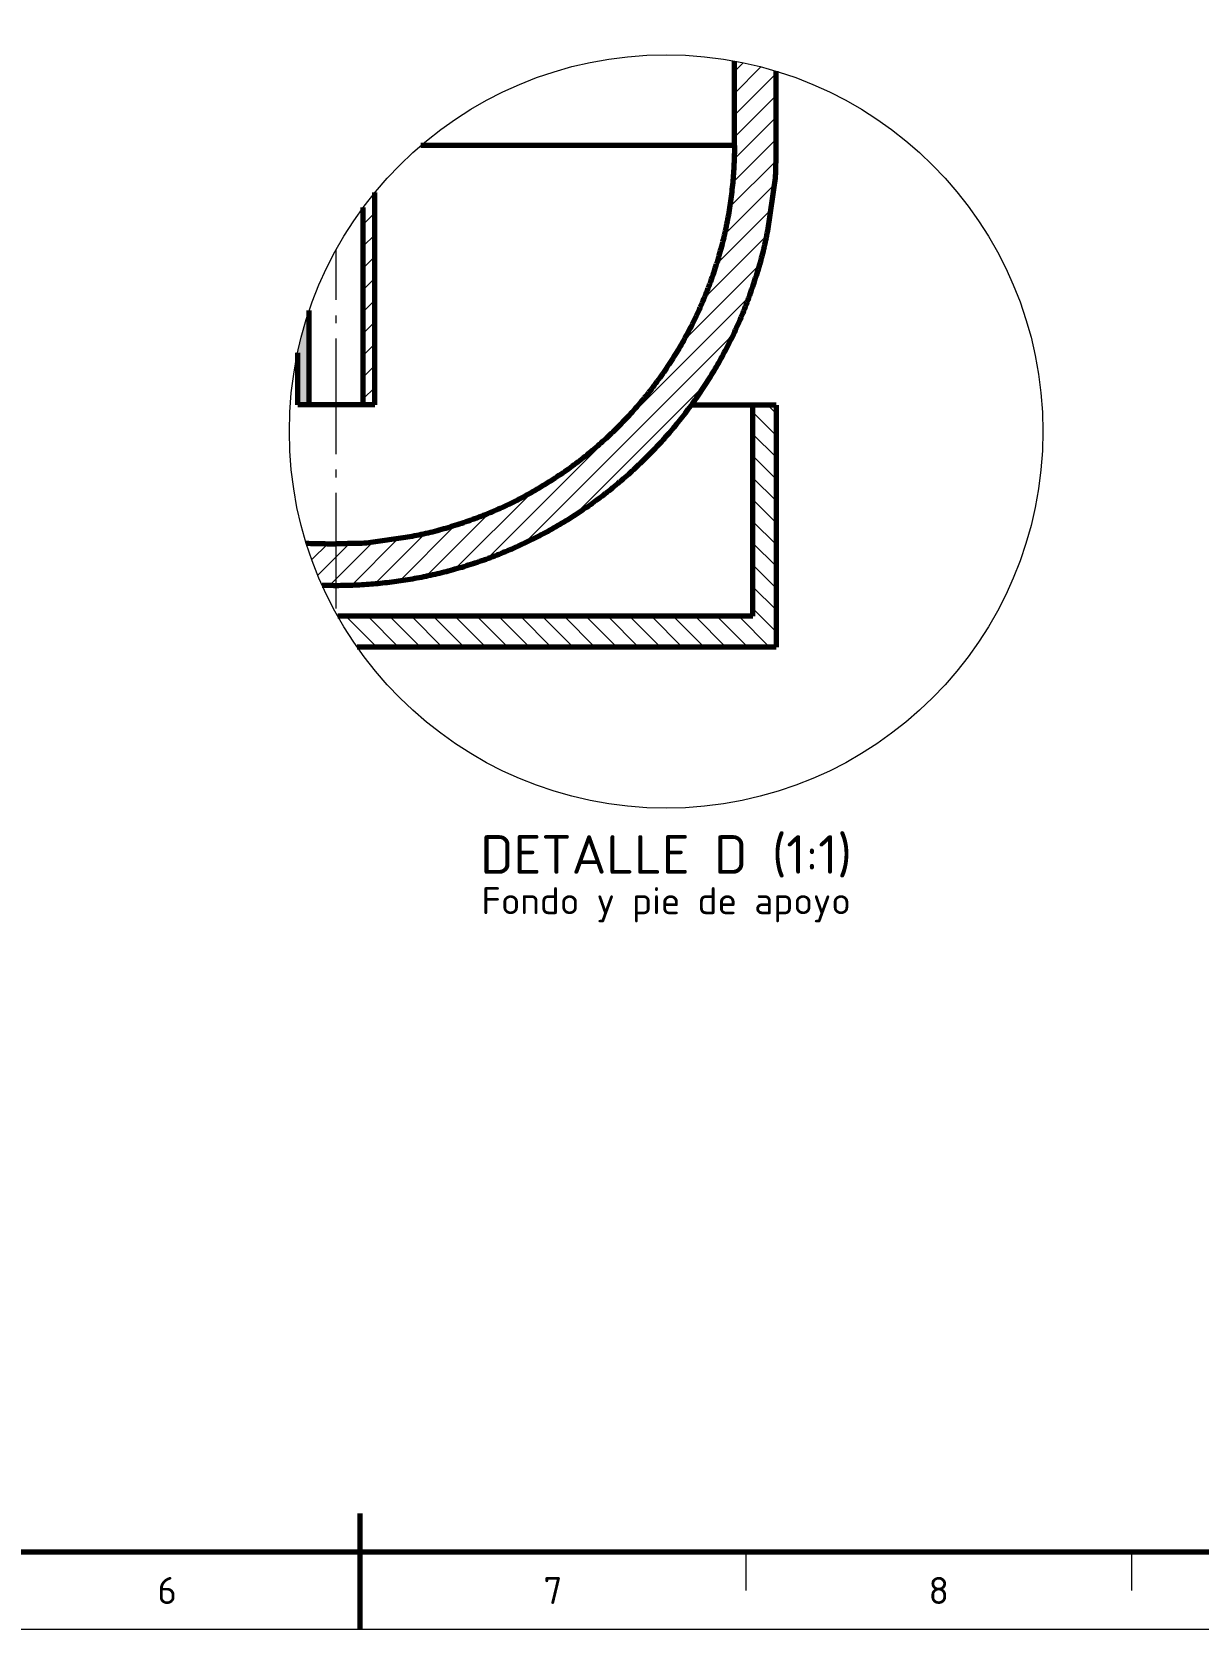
# Model space of a CAD drawing. Header units: millimetres. Extents: x 0 to 2382, y 0 to 420.
# Drawn here: x 908.5 to 1059.6, y 0 to 207 of the extents above; entities that cross this region are included whole.
import ezdxf
from ezdxf.enums import TextEntityAlignment as Align

# ---------------------------------------------------------------- set-up
doc = ezdxf.new("R2010")
doc.units = ezdxf.units.MM
doc.linetypes.add('IRAM-F-TRAZO-PUNTO', pattern=[20, 15, -2, 1, -2])
for name, color, linetype, lineweight in [('01-VISIBLE', 7, 'CONTINUOUS', 70), ('03-EJE', 1, 'IRAM-F-TRAZO-PUNTO', 18), ('05-RAYADO', 8, 'CONTINUOUS', 18), ('06-TEXTO', 7, 'CONTINUOUS', 25), ('07-RECUADRO', 7, 'CONTINUOUS', 70), ('08-FINA', 5, 'CONTINUOUS', 18)]:
    doc.layers.add(name, color=color, linetype=linetype, lineweight=lineweight)
doc.styles.add('ISO3098', font='isocpeur.ttf')

msp = doc.modelspace()

# ---------------------------------------------------------------- hatches: boundary and pattern name
at = {"layer": '05-RAYADO'}
h = msp.add_hatch(dxfattribs=at)
h.set_pattern_fill('ANSI31', scale=0.629921)
h.paths.add_polyline_path([(1004.917, 192.3), (1004.917, 192.076), (1004.916, 191.852), (1004.916, 191.628), (1004.915, 191.405), (1004.914, 191.181), (1004.913, 190.957), (1004.912, 190.733), (1004.91, 190.509), (1004.908, 190.285), (1004.905, 190.062), (1004.902, 189.838), (1004.898, 189.614), (1004.893, 189.39), (1004.888, 189.166), (1004.881, 188.943), (1004.873, 188.719), (1004.862, 188.495), (1004.849, 188.272), (1004.833, 188.048), (1004.812, 187.826), (1004.786, 187.603), (1004.753, 187.382), (1004.717, 187.161), (1004.679, 186.94), (1004.643, 186.719), (1004.609, 186.498), (1004.576, 186.277), (1004.545, 186.055), (1004.514, 185.833), (1004.483, 185.612), (1004.453, 185.39), (1004.423, 185.168), (1004.392, 184.946), (1004.362, 184.724), (1004.332, 184.503), (1004.301, 184.281), (1004.27, 184.059), (1004.239, 183.838), (1004.207, 183.616), (1004.176, 183.394), (1004.143, 183.173), (1004.11, 182.951), (1004.077, 182.73), (1004.043, 182.509), (1004.008, 182.288), (1003.973, 182.067), (1003.936, 181.846), (1003.899, 181.625), (1003.861, 181.404), (1003.822, 181.184), (1003.782, 180.964), (1003.74, 180.744), (1003.698, 180.524), (1003.654, 180.305), (1003.609, 180.085), (1003.562, 179.866), (1003.515, 179.648), (1003.466, 179.429), (1003.416, 179.211), (1003.365, 178.993), (1003.312, 178.775), (1003.258, 178.558), (1003.204, 178.341), (1003.147, 178.124), (1003.09, 177.908), (1003.032, 177.692), (1002.973, 177.476), (1002.912, 177.26), (1002.851, 177.045), (1002.788, 176.83), (1002.725, 176.615), (1002.661, 176.401), (1002.596, 176.187), (1002.53, 175.973), (1002.464, 175.759), (1002.397, 175.545), (1002.329, 175.332), (1002.261, 175.119), (1002.192, 174.906), (1002.122, 174.693), (1002.052, 174.481), (1001.981, 174.268), (1001.91, 174.056), (1001.837, 173.844), (1001.764, 173.633), (1001.691, 173.421), (1001.616, 173.21), (1001.541, 172.999), (1001.465, 172.789), (1001.389, 172.578), (1001.311, 172.368), (1001.233, 172.158), (1001.154, 171.949), (1001.075, 171.74), (1000.994, 171.531), (1000.913, 171.322), (1000.831, 171.114), (1000.748, 170.906), (1000.664, 170.698), (1000.58, 170.491), (1000.494, 170.284), (1000.408, 170.078), (1000.32, 169.872), (1000.232, 169.666), (1000.143, 169.461), (1000.053, 169.256), (999.963, 169.051), (999.871, 168.847), (999.779, 168.643), (999.685, 168.439), (999.591, 168.236), (999.496, 168.033), (999.4, 167.831), (999.304, 167.629), (999.206, 167.428), (999.108, 167.226), (999.009, 167.026), (998.909, 166.825), (998.809, 166.625), (998.707, 166.426), (998.605, 166.227), (998.502, 166.028), (998.398, 165.83), (998.294, 165.632), (998.188, 165.434), (998.082, 165.237), (997.975, 165.04), (997.868, 164.844), (997.759, 164.648), (997.65, 164.453), (997.541, 164.258), (997.43, 164.063), (997.319, 163.869), (997.207, 163.675), (997.094, 163.482), (996.98, 163.289), (996.866, 163.096), (996.751, 162.904), (996.635, 162.713), (996.519, 162.521), (996.401, 162.331), (996.283, 162.141), (996.165, 161.951), (996.045, 161.761), (995.925, 161.573), (995.804, 161.384), (995.682, 161.196), (995.56, 161.009), (995.437, 160.822), (995.313, 160.636), (995.188, 160.45), (995.063, 160.264), (994.936, 160.079), (994.809, 159.895), (994.682, 159.711), (994.554, 159.528), (994.425, 159.345), (994.295, 159.162), (994.164, 158.98), (994.033, 158.799), (993.901, 158.618), (993.768, 158.438), (993.635, 158.258), (993.501, 158.079), (993.366, 157.9), (993.231, 157.722), (993.095, 157.544), (992.958, 157.367), (992.82, 157.19), (992.682, 157.014), (992.543, 156.839), (992.403, 156.664), (992.263, 156.489), (992.122, 156.316), (991.98, 156.142), (991.838, 155.97), (991.695, 155.797), (991.551, 155.626), (991.407, 155.455), (991.262, 155.284), (991.116, 155.114), (990.97, 154.945), (990.823, 154.776), (990.675, 154.608), (990.527, 154.44), (990.378, 154.273), (990.228, 154.107), (990.078, 153.941), (989.927, 153.776), (989.775, 153.611), (989.623, 153.447), (989.47, 153.283), (989.316, 153.12), (989.162, 152.958), (989.007, 152.796), (988.852, 152.635), (988.696, 152.475), (988.539, 152.315), (988.382, 152.156), (988.224, 151.997), (988.065, 151.839), (987.906, 151.682), (987.746, 151.525), (987.586, 151.369), (987.425, 151.213), (987.263, 151.059), (987.101, 150.904), (986.938, 150.751), (986.775, 150.598), (986.61, 150.446), (986.446, 150.294), (986.281, 150.143), (986.115, 149.993), (985.948, 149.843), (985.781, 149.694), (985.614, 149.546), (985.445, 149.398), (985.277, 149.251), (985.107, 149.104), (984.937, 148.959), (984.767, 148.814), (984.596, 148.669), (984.424, 148.526), (984.252, 148.382), (984.079, 148.24), (983.906, 148.098), (983.732, 147.957), (983.558, 147.817), (983.383, 147.678), (983.207, 147.539), (983.031, 147.4), (982.854, 147.263), (982.677, 147.126), (982.5, 146.99), (982.321, 146.854), (982.143, 146.72), (981.963, 146.585), (981.784, 146.452), (981.603, 146.319), (981.422, 146.188), (981.241, 146.056), (981.059, 145.926), (980.877, 145.796), (980.694, 145.667), (980.511, 145.538), (980.327, 145.411), (980.142, 145.284), (979.957, 145.158), (979.772, 145.032), (979.586, 144.908), (979.4, 144.784), (979.213, 144.66), (979.026, 144.538), (978.838, 144.416), (978.649, 144.295), (978.461, 144.175), (978.271, 144.055), (978.082, 143.936), (977.892, 143.818), (977.701, 143.701), (977.51, 143.584), (977.318, 143.468), (977.126, 143.353), (976.934, 143.239), (976.741, 143.125), (976.548, 143.012), (976.354, 142.9), (976.16, 142.789), (975.965, 142.678), (975.77, 142.569), (975.574, 142.46), (975.378, 142.351), (975.182, 142.244), (974.985, 142.137), (974.788, 142.031), (974.59, 141.926), (974.392, 141.822), (974.194, 141.718), (973.995, 141.616), (973.796, 141.513), (973.596, 141.412), (973.396, 141.312), (973.196, 141.212), (972.995, 141.113), (972.794, 141.015), (972.592, 140.918), (972.39, 140.821), (972.188, 140.726), (971.985, 140.631), (971.782, 140.537), (971.578, 140.443), (971.375, 140.351), (971.17, 140.259), (970.966, 140.168), (970.761, 140.078), (970.556, 139.989), (970.35, 139.9), (970.144, 139.812), (969.938, 139.726), (969.731, 139.639), (969.524, 139.554), (969.317, 139.47), (969.109, 139.386), (968.901, 139.303), (968.693, 139.221), (968.484, 139.14), (968.275, 139.06), (968.066, 138.98), (967.857, 138.901), (967.647, 138.824), (967.436, 138.747), (967.226, 138.67), (967.015, 138.595), (966.804, 138.52), (966.593, 138.447), (966.381, 138.374), (966.169, 138.301), (965.957, 138.23), (965.745, 138.16), (965.532, 138.09), (965.319, 138.021), (965.105, 137.953), (964.892, 137.886), (964.678, 137.82), (964.464, 137.755), (964.25, 137.69), (964.035, 137.626), (963.82, 137.564), (963.605, 137.502), (963.39, 137.44), (963.174, 137.38), (962.958, 137.32), (962.742, 137.262), (962.526, 137.204), (962.31, 137.147), (962.093, 137.091), (961.876, 137.036), (961.659, 136.981), (961.442, 136.928), (961.224, 136.875), (961.006, 136.823), (960.788, 136.772), (960.57, 136.722), (960.352, 136.673), (960.133, 136.624), (959.914, 136.577), (959.695, 136.53), (959.476, 136.484), (959.257, 136.439), (959.038, 136.395), (958.818, 136.352), (958.598, 136.31), (958.378, 136.268), (958.158, 136.228), (957.938, 136.188), (957.717, 136.149), (957.497, 136.111), (957.276, 136.074), (957.055, 136.037), (956.834, 136.002), (956.613, 135.967), (956.392, 135.934), (956.17, 135.901), (955.949, 135.869), (955.727, 135.838), (955.505, 135.808), (955.283, 135.778), (955.061, 135.75), (954.839, 135.722), (954.617, 135.695), (954.394, 135.669), (954.172, 135.644), (953.949, 135.62), (953.727, 135.597), (953.504, 135.575), (953.281, 135.553), (953.058, 135.532), (952.835, 135.513), (952.612, 135.494), (952.389, 135.476), (952.166, 135.459), (951.943, 135.442), (951.719, 135.427), (951.496, 135.412), (951.273, 135.399), (951.049, 135.386), (950.826, 135.374), (950.602, 135.363), (950.378, 135.353), (950.155, 135.344), (949.931, 135.335), (949.707, 135.328), (949.483, 135.321), (949.26, 135.316), (949.036, 135.311), (948.812, 135.307), (948.588, 135.304), (948.364, 135.302), (948.141, 135.3), (947.917, 135.3), (947.693, 135.3), (947.469, 135.302), (947.245, 135.304), (947.021, 135.307), (946.797, 135.311), (946.574, 135.316), (946.35, 135.321), (946.126, 135.328), (946.083, 135.329), (946.023, 135.461), (945.551, 136.562), (945.106, 137.675), (944.688, 138.799), (944.298, 139.932), (944.03, 140.779), (944.068, 140.776), (944.27, 140.761), (944.472, 140.749), (944.675, 140.74), (944.877, 140.732), (945.08, 140.726), (945.282, 140.721), (945.485, 140.717), (945.688, 140.713), (945.89, 140.71), (946.093, 140.708), (946.296, 140.706), (946.498, 140.704), (946.701, 140.703), (946.903, 140.702), (947.106, 140.701), (947.309, 140.701), (947.511, 140.7), (947.714, 140.7), (947.917, 140.7), (948.119, 140.7), (948.322, 140.7), (948.525, 140.701), (948.727, 140.701), (948.93, 140.702), (949.133, 140.703), (949.335, 140.704), (949.538, 140.706), (949.74, 140.708), (949.943, 140.71), (950.146, 140.713), (950.348, 140.717), (950.551, 140.721), (950.754, 140.726), (950.956, 140.732), (951.159, 140.74), (951.361, 140.749), (951.563, 140.761), (951.765, 140.776), (951.967, 140.795), (952.168, 140.819), (952.369, 140.848), (952.569, 140.881), (952.769, 140.915), (952.969, 140.948), (953.169, 140.978), (953.369, 141.008), (953.57, 141.037), (953.771, 141.065), (953.971, 141.092), (954.172, 141.12), (954.373, 141.147), (954.574, 141.175), (954.775, 141.202), (954.975, 141.23), (955.176, 141.257), (955.377, 141.285), (955.577, 141.314), (955.778, 141.342), (955.979, 141.371), (956.179, 141.4), (956.38, 141.43), (956.58, 141.46), (956.78, 141.491), (956.98, 141.522), (957.181, 141.555), (957.381, 141.587), (957.58, 141.621), (957.78, 141.655), (957.98, 141.691), (958.179, 141.727), (958.378, 141.765), (958.577, 141.803), (958.776, 141.843), (958.974, 141.884), (959.172, 141.926), (959.371, 141.969), (959.568, 142.013), (959.766, 142.059), (959.963, 142.105), (960.16, 142.153), (960.357, 142.201), (960.553, 142.251), (960.749, 142.302), (960.945, 142.353), (961.141, 142.406), (961.336, 142.46), (961.531, 142.515), (961.726, 142.57), (961.921, 142.627), (962.115, 142.684), (962.309, 142.742), (962.503, 142.801), (962.697, 142.86), (962.891, 142.92), (963.084, 142.981), (963.277, 143.042), (963.47, 143.104), (963.663, 143.167), (963.856, 143.23), (964.048, 143.293), (964.24, 143.357), (964.432, 143.422), (964.624, 143.488), (964.816, 143.554), (965.007, 143.62), (965.198, 143.688), (965.389, 143.756), (965.58, 143.824), (965.77, 143.894), (965.96, 143.964), (966.15, 144.035), (966.34, 144.106), (966.529, 144.178), (966.718, 144.251), (966.907, 144.324), (967.096, 144.399), (967.284, 144.474), (967.472, 144.55), (967.659, 144.626), (967.847, 144.704), (968.034, 144.782), (968.22, 144.861), (968.406, 144.941), (968.592, 145.021), (968.778, 145.103), (968.963, 145.185), (969.148, 145.268), (969.333, 145.351), (969.517, 145.436), (969.701, 145.521), (969.884, 145.607), (970.067, 145.694), (970.25, 145.781), (970.433, 145.869), (970.615, 145.958), (970.797, 146.048), (970.978, 146.138), (971.159, 146.229), (971.34, 146.321), (971.52, 146.414), (971.7, 146.507), (971.879, 146.601), (972.058, 146.696), (972.237, 146.791), (972.416, 146.887), (972.594, 146.984), (972.772, 147.081), (972.949, 147.179), (973.126, 147.278), (973.302, 147.377), (973.479, 147.477), (973.654, 147.578), (973.83, 147.68), (974.005, 147.782), (974.18, 147.885), (974.354, 147.988), (974.528, 148.092), (974.701, 148.197), (974.874, 148.302), (975.047, 148.409), (975.219, 148.515), (975.391, 148.623), (975.562, 148.731), (975.733, 148.84), (975.904, 148.949), (976.074, 149.06), (976.243, 149.171), (976.412, 149.282), (976.581, 149.394), (976.749, 149.507), (976.917, 149.621), (977.085, 149.735), (977.252, 149.85), (977.418, 149.965), (977.584, 150.081), (977.75, 150.198), (977.915, 150.316), (978.08, 150.434), (978.244, 150.553), (978.408, 150.672), (978.571, 150.792), (978.734, 150.913), (978.896, 151.034), (979.058, 151.156), (979.219, 151.279), (979.38, 151.402), (979.54, 151.526), (979.7, 151.65), (979.859, 151.776), (980.018, 151.901), (980.177, 152.028), (980.335, 152.155), (980.492, 152.282), (980.649, 152.411), (980.805, 152.54), (980.961, 152.669), (981.117, 152.799), (981.271, 152.93), (981.426, 153.061), (981.58, 153.193), (981.733, 153.326), (981.886, 153.459), (982.038, 153.592), (982.19, 153.727), (982.341, 153.862), (982.492, 153.997), (982.642, 154.133), (982.791, 154.27), (982.941, 154.407), (983.089, 154.545), (983.237, 154.683), (983.385, 154.822), (983.532, 154.962), (983.678, 155.102), (983.824, 155.243), (983.969, 155.384), (984.114, 155.526), (984.258, 155.668), (984.401, 155.811), (984.544, 155.955), (984.687, 156.099), (984.829, 156.244), (984.97, 156.389), (985.111, 156.535), (985.251, 156.681), (985.391, 156.828), (985.53, 156.975), (985.668, 157.123), (985.806, 157.272), (985.943, 157.421), (986.08, 157.571), (986.216, 157.721), (986.351, 157.871), (986.486, 158.023), (986.621, 158.174), (986.754, 158.327), (986.888, 158.479), (987.02, 158.633), (987.152, 158.787), (987.283, 158.941), (987.414, 159.096), (987.544, 159.251), (987.674, 159.407), (987.802, 159.563), (987.931, 159.72), (988.058, 159.878), (988.185, 160.036), (988.312, 160.194), (988.438, 160.353), (988.563, 160.512), (988.687, 160.672), (988.811, 160.833), (988.934, 160.993), (989.057, 161.155), (989.179, 161.316), (989.3, 161.479), (989.421, 161.642), (989.541, 161.805), (989.661, 161.968), (989.779, 162.133), (989.898, 162.297), (990.015, 162.462), (990.132, 162.628), (990.248, 162.794), (990.364, 162.96), (990.479, 163.127), (990.593, 163.295), (990.706, 163.463), (990.819, 163.631), (990.932, 163.8), (991.043, 163.969), (991.154, 164.138), (991.264, 164.308), (991.374, 164.479), (991.483, 164.65), (991.591, 164.821), (991.699, 164.993), (991.806, 165.165), (991.912, 165.337), (992.017, 165.51), (992.122, 165.684), (992.226, 165.858), (992.33, 166.032), (992.433, 166.206), (992.535, 166.381), (992.636, 166.557), (992.737, 166.733), (992.837, 166.909), (992.937, 167.086), (993.035, 167.263), (993.133, 167.44), (993.231, 167.618), (993.327, 167.796), (993.423, 167.974), (993.518, 168.153), (993.613, 168.333), (993.706, 168.512), (993.799, 168.692), (993.892, 168.873), (993.983, 169.053), (994.074, 169.234), (994.165, 169.416), (994.254, 169.598), (994.343, 169.78), (994.431, 169.962), (994.518, 170.145), (994.605, 170.328), (994.691, 170.512), (994.776, 170.696), (994.861, 170.88), (994.944, 171.064), (995.027, 171.249), (995.11, 171.435), (995.191, 171.62), (995.272, 171.806), (995.352, 171.992), (995.432, 172.178), (995.51, 172.365), (995.588, 172.552), (995.665, 172.74), (995.742, 172.927), (995.818, 173.115), (995.893, 173.304), (995.967, 173.492), (996.04, 173.681), (996.113, 173.87), (996.185, 174.059), (996.256, 174.249), (996.327, 174.439), (996.397, 174.629), (996.466, 174.82), (996.534, 175.011), (996.601, 175.202), (996.668, 175.393), (996.734, 175.585), (996.8, 175.777), (996.864, 175.969), (996.928, 176.161), (996.991, 176.354), (997.053, 176.547), (997.115, 176.74), (997.175, 176.933), (997.235, 177.127), (997.294, 177.32), (997.353, 177.514), (997.411, 177.709), (997.468, 177.903), (997.524, 178.098), (997.579, 178.293), (997.634, 178.488), (997.688, 178.683), (997.741, 178.879), (997.793, 179.075), (997.845, 179.271), (997.895, 179.467), (997.945, 179.663), (997.995, 179.86), (998.043, 180.056), (998.091, 180.253), (998.138, 180.451), (998.184, 180.648), (998.229, 180.845), (998.274, 181.043), (998.318, 181.241), (998.361, 181.439), (998.403, 181.637), (998.444, 181.835), (998.485, 182.034), (998.525, 182.233), (998.564, 182.431), (998.603, 182.63), (998.64, 182.83), (998.677, 183.029), (998.713, 183.228), (998.748, 183.428), (998.783, 183.628), (998.816, 183.827), (998.849, 184.027), (998.881, 184.227), (998.912, 184.428), (998.943, 184.628), (998.973, 184.828), (999.002, 185.029), (999.03, 185.23), (999.057, 185.43), (999.084, 185.631), (999.11, 185.832), (999.135, 186.033), (999.159, 186.235), (999.182, 186.436), (999.205, 186.637), (999.227, 186.839), (999.248, 187.04), (999.268, 187.242), (999.288, 187.444), (999.306, 187.645), (999.324, 187.847), (999.341, 188.049), (999.358, 188.251), (999.373, 188.453), (999.388, 188.655), (999.402, 188.858), (999.415, 189.06), (999.427, 189.262), (999.439, 189.464), (999.45, 189.667), (999.459, 189.869), (999.469, 190.072), (999.477, 190.274), (999.485, 190.477), (999.491, 190.679), (999.497, 190.882), (999.502, 191.084), (999.507, 191.287), (999.51, 191.489), (999.513, 191.692), (999.515, 191.895), (999.516, 192.097), (999.517, 192.3), (999.517, 203.271), (1000.194, 203.145), (1001.366, 202.897), (1002.532, 202.62), (1003.691, 202.314), (1004.842, 201.981), (1004.917, 201.957)])
h = msp.add_hatch(dxfattribs=at)
h.set_pattern_fill('ANSI31', scale=0.62992)
h.paths.add_polyline_path([(952.917, 158.7), (951.417, 158.7), (951.417, 184.303), (951.443, 184.34), (952.169, 185.294), (952.917, 186.228)])
h = msp.add_hatch(color=7, dxfattribs=at)
h.dxf.hatch_style = 1
h.paths.add_polyline_path([(942.917, 158.7), (942.917, 165.462), (943.02, 165.949), (943.297, 167.116), (943.602, 168.274), (943.936, 169.426), (944.298, 170.568), (944.417, 170.913), (944.417, 158.7)])
h = msp.add_hatch(dxfattribs=at)
h.set_pattern_fill('ANSI31', scale=0.629921, angle=90)
h.paths.add_polyline_path([(1004.917, 158.65), (1004.917, 127.3), (950.626, 127.3), (950.063, 128.12), (949.41, 129.124), (948.781, 130.145), (948.177, 131.18), (948.111, 131.3), (1001.917, 131.3), (1001.917, 158.65)])

# ---------------------------------------------------------------- linework, layer by layer
at = {"layer": '01-VISIBLE'}
for points in [[(999.517, 192.3), (999.517, 203.271)], [(1004.917, 192.3), (1004.917, 201.957)], [(999.517, 192.3), (999.516, 192), (999.513, 191.7), (999.509, 191.399), (999.503, 191.099), (999.495, 190.799), (999.485, 190.499), (999.474, 190.199), (999.461, 189.899), (999.446, 189.599), (999.429, 189.3), (999.411, 189), (999.391, 188.7), (999.369, 188.401), (999.346, 188.102), (999.32, 187.802), (999.293, 187.503), (999.264, 187.205), (999.234, 186.906), (999.202, 186.607), (999.168, 186.309), (999.132, 186.011), (999.094, 185.713), (999.055, 185.416), (999.014, 185.118), (998.972, 184.821), (998.927, 184.524), (998.881, 184.227), (998.833, 183.931), (998.784, 183.635), (998.733, 183.339), (998.68, 183.044), (998.625, 182.748), (998.568, 182.454), (998.51, 182.159), (998.451, 181.865), (998.389, 181.571), (998.326, 181.278), (998.261, 180.984), (998.194, 180.692), (998.126, 180.399), (998.056, 180.107), (997.984, 179.816), (997.91, 179.525), (997.835, 179.234), (997.758, 178.944), (997.68, 178.654), (997.599, 178.365), (997.518, 178.076), (997.434, 177.788), (997.349, 177.5), (997.262, 177.213), (997.173, 176.926), (997.083, 176.639), (996.991, 176.354), (996.897, 176.068), (996.802, 175.784), (996.705, 175.5), (996.606, 175.216), (996.506, 174.933), (996.404, 174.651), (996.301, 174.369), (996.196, 174.088), (996.089, 173.807), (995.981, 173.527), (995.87, 173.248), (995.759, 172.969), (995.646, 172.691), (995.531, 172.414), (995.414, 172.137), (995.296, 171.861), (995.176, 171.586), (995.055, 171.311), (994.932, 171.037), (994.808, 170.764), (994.681, 170.491), (994.554, 170.22), (994.425, 169.949), (994.294, 169.679), (994.161, 169.409), (994.027, 169.14), (993.892, 168.873), (993.755, 168.605), (993.616, 168.339), (993.476, 168.074), (993.334, 167.809), (993.191, 167.545), (993.046, 167.282), (992.9, 167.02), (992.752, 166.759), (992.603, 166.498), (992.452, 166.239), (992.299, 165.98), (992.145, 165.722), (991.99, 165.466), (991.833, 165.21), (991.675, 164.954), (991.515, 164.7), (991.354, 164.447), (991.191, 164.195), (991.027, 163.944), (990.861, 163.693), (990.694, 163.444), (990.525, 163.195), (990.355, 162.948), (990.184, 162.702), (990.011, 162.456), (989.836, 162.212), (989.661, 161.968), (989.483, 161.726), (989.305, 161.485), (989.125, 161.245), (988.943, 161.005), (988.761, 160.767), (988.577, 160.53), (988.391, 160.294), (988.204, 160.059), (988.016, 159.825), (987.826, 159.592), (987.635, 159.361), (987.443, 159.13), (987.249, 158.901), (987.054, 158.673), (986.858, 158.445), (986.66, 158.219), (986.461, 157.995), (986.261, 157.771), (986.06, 157.548), (985.857, 157.327), (985.653, 157.107), (985.447, 156.888), (985.241, 156.67), (985.033, 156.454), (984.824, 156.238), (984.613, 156.024), (984.401, 155.811), (984.188, 155.6), (983.974, 155.389), (983.759, 155.18), (983.542, 154.972), (983.325, 154.766), (983.106, 154.56), (982.885, 154.356), (982.664, 154.153), (982.442, 153.952), (982.218, 153.752), (981.993, 153.553), (981.767, 153.355), (981.54, 153.159), (981.312, 152.964), (981.082, 152.77), (980.852, 152.578), (980.62, 152.387), (980.387, 152.197), (980.153, 152.009), (979.918, 151.822), (979.682, 151.637), (979.445, 151.452), (979.207, 151.27), (978.968, 151.088), (978.728, 150.908), (978.486, 150.73), (978.244, 150.553), (978, 150.377), (977.756, 150.202), (977.511, 150.03), (977.264, 149.858), (977.017, 149.688), (976.768, 149.52), (976.519, 149.353), (976.268, 149.187), (976.017, 149.023), (975.765, 148.86), (975.511, 148.699), (975.257, 148.539), (975.002, 148.381), (974.746, 148.224), (974.489, 148.069), (974.231, 147.915), (973.973, 147.763), (973.713, 147.612), (973.453, 147.463), (973.191, 147.315), (972.929, 147.168), (972.666, 147.023), (972.403, 146.88), (972.138, 146.738), (971.873, 146.598), (971.606, 146.459), (971.34, 146.321), (971.072, 146.185), (970.803, 146.051), (970.534, 145.919), (970.264, 145.788), (969.993, 145.658), (969.721, 145.53), (969.449, 145.404), (969.176, 145.28), (968.902, 145.157), (968.627, 145.036), (968.351, 144.917), (968.075, 144.799), (967.798, 144.684), (967.52, 144.569), (967.242, 144.457), (966.963, 144.346), (966.683, 144.237), (966.403, 144.13), (966.122, 144.024), (965.84, 143.92), (965.558, 143.817), (965.276, 143.715), (964.993, 143.615), (964.709, 143.517), (964.425, 143.42), (964.141, 143.324), (963.856, 143.23), (963.57, 143.136), (963.284, 143.045), (962.998, 142.954), (962.711, 142.865), (962.424, 142.777), (962.137, 142.69), (961.849, 142.606), (961.56, 142.523), (961.271, 142.442), (960.982, 142.363), (960.691, 142.286), (960.4, 142.212), (960.109, 142.14), (959.817, 142.07), (959.524, 142.003), (959.231, 141.939), (958.937, 141.876), (958.643, 141.817), (958.349, 141.759), (958.053, 141.704), (957.758, 141.652), (957.462, 141.601), (957.166, 141.552), (956.869, 141.505), (956.573, 141.459), (956.276, 141.415), (955.979, 141.371), (955.681, 141.328), (955.384, 141.286), (955.087, 141.245), (954.789, 141.204), (954.492, 141.164), (954.195, 141.123), (953.897, 141.082), (953.6, 141.041), (953.303, 140.998), (953.006, 140.953), (952.709, 140.905), (952.413, 140.855), (952.116, 140.812), (951.818, 140.78), (951.518, 140.758), (951.219, 140.742), (950.919, 140.731), (950.618, 140.723), (950.318, 140.716), (950.018, 140.711), (949.718, 140.708), (949.418, 140.705), (949.118, 140.703), (948.817, 140.702), (948.517, 140.701), (948.217, 140.7), (947.917, 140.7)], [(947.917, 135.3), (948.217, 135.301), (948.518, 135.303), (948.818, 135.307), (949.118, 135.313), (949.419, 135.32), (949.719, 135.328), (950.02, 135.339), (950.32, 135.351), (950.62, 135.364), (950.92, 135.379), (951.22, 135.396), (951.52, 135.414), (951.82, 135.434), (952.12, 135.455), (952.419, 135.478), (952.719, 135.503), (953.018, 135.529), (953.317, 135.556), (953.616, 135.586), (953.915, 135.617), (954.214, 135.649), (954.512, 135.683), (954.811, 135.719), (955.109, 135.756), (955.407, 135.794), (955.705, 135.835), (956.002, 135.877), (956.299, 135.92), (956.597, 135.965), (956.893, 136.011), (957.19, 136.06), (957.486, 136.109), (957.782, 136.16), (958.078, 136.213), (958.374, 136.267), (958.669, 136.323), (958.964, 136.381), (959.259, 136.44), (959.553, 136.5), (959.847, 136.562), (960.14, 136.626), (960.434, 136.691), (960.727, 136.758), (961.019, 136.826), (961.312, 136.896), (961.603, 136.968), (961.895, 137.041), (962.186, 137.115), (962.477, 137.191), (962.767, 137.268), (963.057, 137.348), (963.346, 137.428), (963.635, 137.51), (963.924, 137.594), (964.212, 137.679), (964.5, 137.766), (964.787, 137.854), (965.074, 137.944), (965.36, 138.035), (965.646, 138.127), (965.931, 138.222), (966.216, 138.317), (966.501, 138.415), (966.784, 138.513), (967.068, 138.614), (967.35, 138.715), (967.633, 138.818), (967.914, 138.923), (968.195, 139.029), (968.476, 139.137), (968.756, 139.246), (969.035, 139.357), (969.314, 139.469), (969.592, 139.582), (969.87, 139.697), (970.147, 139.814), (970.423, 139.932), (970.699, 140.051), (970.974, 140.172), (971.248, 140.294), (971.522, 140.418), (971.795, 140.543), (972.068, 140.669), (972.34, 140.797), (972.611, 140.927), (972.881, 141.058), (973.151, 141.19), (973.42, 141.324), (973.689, 141.459), (973.956, 141.596), (974.223, 141.734), (974.489, 141.873), (974.755, 142.014), (975.02, 142.156), (975.284, 142.299), (975.547, 142.444), (975.809, 142.591), (976.071, 142.738), (976.332, 142.888), (976.592, 143.038), (976.851, 143.19), (977.11, 143.343), (977.367, 143.498), (977.624, 143.654), (977.88, 143.811), (978.135, 143.97), (978.39, 144.129), (978.643, 144.291), (978.896, 144.453), (979.148, 144.617), (979.398, 144.783), (979.649, 144.949), (979.898, 145.117), (980.146, 145.286), (980.393, 145.457), (980.64, 145.629), (980.885, 145.802), (981.13, 145.976), (981.374, 146.152), (981.617, 146.329), (981.858, 146.508), (982.099, 146.687), (982.339, 146.868), (982.578, 147.05), (982.816, 147.233), (983.054, 147.418), (983.29, 147.604), (983.525, 147.791), (983.759, 147.979), (983.992, 148.169), (984.224, 148.36), (984.455, 148.552), (984.685, 148.745), (984.914, 148.939), (985.143, 149.135), (985.37, 149.332), (985.596, 149.53), (985.82, 149.729), (986.044, 149.929), (986.267, 150.131), (986.489, 150.334), (986.71, 150.538), (986.929, 150.743), (987.148, 150.949), (987.365, 151.156), (987.582, 151.365), (987.797, 151.574), (988.011, 151.785), (988.224, 151.997), (988.436, 152.21), (988.647, 152.424), (988.856, 152.64), (989.065, 152.856), (989.272, 153.073), (989.478, 153.292), (989.683, 153.512), (989.887, 153.732), (990.09, 153.954), (990.291, 154.177), (990.492, 154.401), (990.691, 154.626), (990.889, 154.852), (991.086, 155.079), (991.281, 155.307), (991.476, 155.536), (991.669, 155.766), (991.861, 155.997), (992.052, 156.229), (992.241, 156.463), (992.43, 156.697), (992.617, 156.932), (992.803, 157.168), (992.987, 157.405), (993.171, 157.643), (993.353, 157.882), (993.534, 158.122), (993.713, 158.363), (993.891, 158.605), (994.068, 158.848), (994.244, 159.091), (994.418, 159.336), (994.592, 159.582), (994.763, 159.828), (994.934, 160.076), (995.103, 160.324), (995.271, 160.573), (995.437, 160.823), (995.603, 161.074), (995.766, 161.326), (995.929, 161.579), (996.09, 161.833), (996.25, 162.087), (996.408, 162.342), (996.566, 162.598), (996.721, 162.855), (996.876, 163.113), (997.029, 163.371), (997.181, 163.631), (997.331, 163.891), (997.481, 164.152), (997.628, 164.413), (997.775, 164.676), (997.92, 164.939), (998.064, 165.203), (998.206, 165.467), (998.347, 165.733), (998.487, 165.999), (998.625, 166.265), (998.762, 166.533), (998.897, 166.801), (999.031, 167.07), (999.164, 167.34), (999.295, 167.61), (999.424, 167.881), (999.552, 168.153), (999.679, 168.426), (999.804, 168.699), (999.928, 168.973), (1000.05, 169.247), (1000.17, 169.523), (1000.289, 169.798), (1000.406, 170.075), (1000.522, 170.352), (1000.636, 170.63), (1000.749, 170.909), (1000.86, 171.188), (1000.97, 171.468), (1001.078, 171.748), (1001.185, 172.029), (1001.29, 172.31), (1001.394, 172.592), (1001.496, 172.875), (1001.598, 173.158), (1001.698, 173.441), (1001.796, 173.725), (1001.894, 174.009), (1001.99, 174.294), (1002.085, 174.579), (1002.178, 174.864), (1002.271, 175.15), (1002.362, 175.436), (1002.453, 175.723), (1002.542, 176.01), (1002.63, 176.297), (1002.716, 176.585), (1002.801, 176.873), (1002.884, 177.162), (1002.966, 177.451), (1003.045, 177.741), (1003.123, 178.031), (1003.199, 178.322), (1003.272, 178.613), (1003.344, 178.905), (1003.413, 179.198), (1003.48, 179.491), (1003.545, 179.784), (1003.607, 180.078), (1003.668, 180.372), (1003.726, 180.667), (1003.782, 180.962), (1003.835, 181.258), (1003.887, 181.554), (1003.937, 181.85), (1003.986, 182.147), (1004.033, 182.443), (1004.078, 182.74), (1004.123, 183.038), (1004.167, 183.335), (1004.21, 183.632), (1004.252, 183.93), (1004.294, 184.227), (1004.335, 184.525), (1004.375, 184.823), (1004.416, 185.12), (1004.457, 185.418), (1004.497, 185.716), (1004.539, 186.013), (1004.581, 186.311), (1004.626, 186.608), (1004.674, 186.905), (1004.724, 187.201), (1004.771, 187.498), (1004.809, 187.796), (1004.837, 188.095), (1004.857, 188.395), (1004.872, 188.695), (1004.883, 188.995), (1004.891, 189.295), (1004.898, 189.596), (1004.903, 189.896), (1004.907, 190.197), (1004.91, 190.497), (1004.912, 190.798), (1004.914, 191.098), (1004.915, 191.399), (1004.916, 191.699), (1004.917, 192), (1004.917, 192.3)], [(999.517, 192.3), (999.216, 192.3), (998.915, 192.3), (998.615, 192.3), (998.314, 192.3), (998.013, 192.3), (997.713, 192.3), (997.412, 192.3), (997.112, 192.3), (996.811, 192.3), (996.51, 192.3), (996.21, 192.3), (995.909, 192.3), (995.608, 192.3), (995.308, 192.3), (995.007, 192.3), (994.706, 192.3), (994.406, 192.3), (994.105, 192.3), (993.804, 192.3), (993.504, 192.3), (993.203, 192.3), (992.902, 192.3), (992.602, 192.3), (992.301, 192.3), (992.001, 192.3), (991.7, 192.3), (991.399, 192.3), (991.099, 192.3), (990.798, 192.3), (990.497, 192.3), (990.197, 192.3), (989.896, 192.3), (989.595, 192.3), (989.295, 192.3), (988.994, 192.3), (988.693, 192.3), (988.393, 192.3), (988.092, 192.3), (987.792, 192.3), (987.491, 192.3), (987.19, 192.3), (986.89, 192.3), (986.589, 192.3), (986.288, 192.3), (985.988, 192.3), (985.687, 192.3), (985.386, 192.3), (985.086, 192.3), (984.785, 192.3), (984.484, 192.3), (984.184, 192.3), (983.883, 192.3), (983.582, 192.3), (983.282, 192.3), (982.981, 192.3), (982.681, 192.3), (982.38, 192.3), (982.079, 192.3), (981.779, 192.3), (981.478, 192.3), (981.177, 192.3), (980.877, 192.3), (980.576, 192.3), (980.275, 192.3), (979.975, 192.3), (979.674, 192.3), (979.373, 192.3), (979.073, 192.3), (978.772, 192.3), (978.472, 192.3), (978.171, 192.3), (977.87, 192.3), (977.57, 192.3), (977.269, 192.3), (976.968, 192.3), (976.668, 192.3), (976.367, 192.3), (976.066, 192.3), (975.766, 192.3), (975.465, 192.3), (975.164, 192.3), (974.864, 192.3), (974.563, 192.3), (974.262, 192.3), (973.962, 192.3), (973.661, 192.3), (973.361, 192.3), (973.06, 192.3), (972.759, 192.3), (972.459, 192.3), (972.158, 192.3), (971.857, 192.3), (971.557, 192.3), (971.256, 192.3), (970.955, 192.3), (970.655, 192.3), (970.354, 192.3), (970.053, 192.3), (969.753, 192.3), (969.452, 192.3), (969.152, 192.3), (968.851, 192.3), (968.55, 192.3), (968.25, 192.3), (967.949, 192.3), (967.648, 192.3), (967.348, 192.3), (967.047, 192.3), (966.746, 192.3), (966.446, 192.3), (966.145, 192.3), (965.844, 192.3), (965.544, 192.3), (965.243, 192.3), (964.942, 192.3), (964.642, 192.3), (964.341, 192.3), (964.041, 192.3), (963.74, 192.3), (963.439, 192.3), (963.139, 192.3), (962.838, 192.3), (962.537, 192.3), (962.237, 192.3), (961.936, 192.3), (961.635, 192.3), (961.335, 192.3), (961.034, 192.3), (960.733, 192.3), (960.433, 192.3), (960.132, 192.3), (959.832, 192.3), (959.531, 192.3), (959.23, 192.3), (958.93, 192.3), (958.857, 192.3)], [(951.417, 158.7), (951.417, 184.303)], [(952.917, 158.7), (952.917, 186.228)], [(944.417, 158.7), (944.417, 170.913)], [(942.917, 158.7), (942.917, 165.462)], [(944.417, 158.7), (942.917, 158.7)], [(951.417, 158.7), (951.112, 158.7), (950.808, 158.7), (950.504, 158.7), (950.199, 158.7), (949.895, 158.7), (949.591, 158.7), (949.286, 158.7), (948.982, 158.7), (948.678, 158.7), (948.373, 158.7), (948.069, 158.7), (947.764, 158.7), (947.46, 158.7), (947.156, 158.7), (946.851, 158.7), (946.547, 158.7), (946.243, 158.7), (945.938, 158.7), (945.634, 158.7), (945.33, 158.7), (945.025, 158.7), (944.721, 158.7), (944.417, 158.7)], [(952.917, 158.7), (951.417, 158.7)], [(1001.917, 158.65), (1001.609, 158.65), (1001.302, 158.65), (1000.994, 158.65), (1000.687, 158.65), (1000.38, 158.65), (1000.072, 158.65), (999.765, 158.65), (999.457, 158.65), (999.15, 158.65), (998.843, 158.65), (998.535, 158.65), (998.228, 158.65), (997.921, 158.65), (997.613, 158.65), (997.306, 158.65), (996.998, 158.65), (996.691, 158.65), (996.384, 158.65), (996.076, 158.65), (995.769, 158.65), (995.461, 158.65), (995.154, 158.65), (994.847, 158.65), (994.539, 158.65), (994.232, 158.65), (993.924, 158.65)], [(1004.917, 158.65), (1001.917, 158.65)], [(1001.917, 131.3), (1001.917, 158.65)], [(1004.917, 158.65), (1004.917, 127.3)], [(944.03, 140.779), (944.315, 140.758), (944.615, 140.742), (944.915, 140.731), (945.215, 140.723), (945.515, 140.716), (945.815, 140.711), (946.115, 140.708), (946.416, 140.705), (946.716, 140.703), (947.016, 140.702), (947.316, 140.701), (947.616, 140.7), (947.917, 140.7)], [(946.083, 135.329), (946.114, 135.328), (946.414, 135.32), (946.715, 135.313), (947.015, 135.307), (947.316, 135.303), (947.616, 135.301), (947.917, 135.3)], [(1001.917, 131.3), (948.111, 131.3)], [(1004.917, 127.3), (950.626, 127.3)]]:
    msp.add_lwpolyline(points, dxfattribs=at)
at = {"layer": '03-EJE'}
msp.add_lwpolyline([(947.917, 132.3), (947.917, 178.846)], dxfattribs=at)
at = {"layer": '07-RECUADRO'}
msp.add_line((951, 0), (951, 15), dxfattribs=at)
msp.add_lwpolyline([(679, 10), (1238, 10), (1238, 410), (679, 410)], close=True, dxfattribs=at)
at = {"layer": '08-FINA'}
for p, q in [((1001, 10), (1001, 5)), ((1051, 10), (1051, 5))]:
    msp.add_line(p, q, dxfattribs=at)
msp.add_lwpolyline([(654, 0), (1248, 0), (1248, 420), (654, 420)], close=True, dxfattribs=at)
msp.add_circle((990.667, 155.25), 48.833, dxfattribs=at)

# ---------------------------------------------------------------- texts
at = {"layer": '06-TEXTO', "style": 'ISO3098'}
for s, height, p in [('DETALLE D (1:1)', 5, (990.667, 100.417)), ('Fondo y pie de apoyo', 3.5, (990.667, 94.417)), ('6', 3.5, (926, 5)), ('7', 3.5, (976, 5)), ('8', 3.5, (1026, 5))]:
    msp.add_text(s, height=height, dxfattribs=at).set_placement(p, align=Align.MIDDLE_CENTER)

doc.saveas('drawing.dxf')
